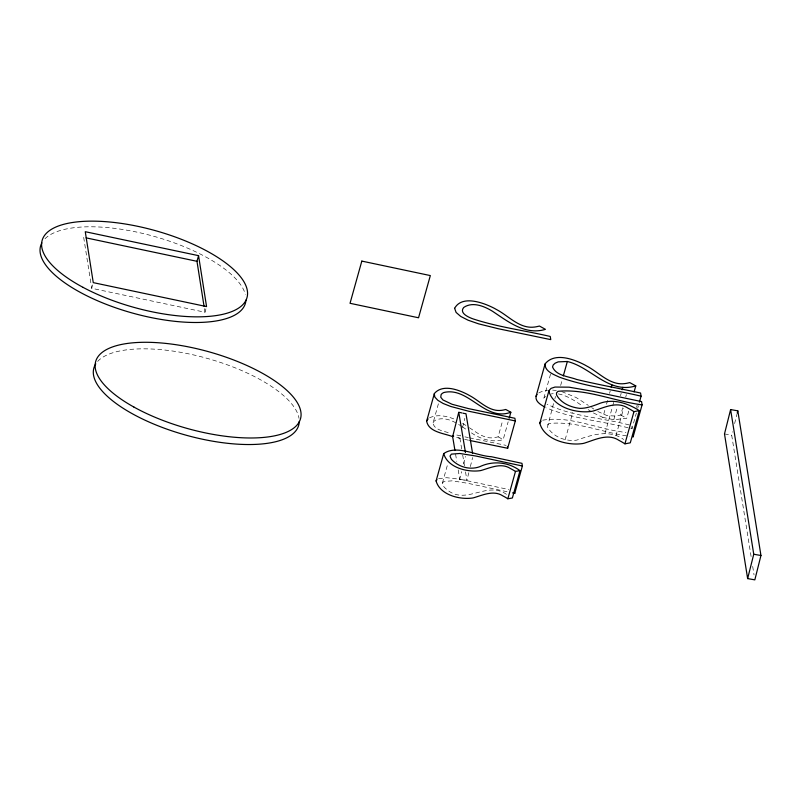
<?xml version="1.0" encoding="UTF-8"?>
<svg xmlns="http://www.w3.org/2000/svg" width="801" height="801" viewBox="0 0 801 801"><rect width="100%" height="100%" fill="white"/><g stroke="black" fill="none" stroke-linecap="round" stroke-linejoin="round"><path stroke-width="0.6" stroke-dasharray="4 3" d="M553.531 403.524L547.483 427.053C553.04 436.915 565.766 441.762 576.71 440.139C591.809 434.883 609.181 429.046 623.679 439.489M438.407 403.764L433.091 422.788C433.792 430.277 444.455 430.948 450.022 433.311M461.686 448.971L459.884 438.127L460.645 435.083M462.557 427.464L464.84 418.332M458.192 469.897L459.804 479.589L466.913 480.3L468.825 472.69M470.347 466.613L472.64 457.481M751.108 556.565L731.693 435.193L732.565 431.719M734.607 423.599L736.93 414.317M460.375 479.689L459.754 479.208L461.666 471.619M463.569 464.019L465.481 456.42M205.927 308.846L204.976 312.24L91.694 288.29L92.636 284.896M442.402 483.043L447.719 464.009M469.366 427.734C476.655 432.41 484.445 439.138 493.746 437.696A31.83 11.925 15.6 0 0 496.089 437.306L498.122 436.825L502.768 420.175M471.419 432.88C480.61 439.118 492.184 442.913 503.198 439.609L508.174 421.777M550.537 374.207L543.499 399.409L545.401 396.205M560.64 385.491L561.982 380.695M628.735 411.103L626.722 418.312L613.796 419.724L602.843 417.391L605.196 408.991M606.527 404.195L607.869 399.389M609.551 393.391L610.222 390.988M613.796 419.724L617.481 406.518M620.505 395.714L621.175 393.311M597.766 411.474L607.028 415.619L615.528 416.039A37.717 14.128 15.6 0 0 618.302 415.579L620.705 415.008L622.717 407.809M625.731 397.006L626.402 394.603M636.555 407.419L637.226 405.026M630.707 428.315L632.019 428.585L636.374 412.986M637.716 408.18L638.387 405.777M554.873 398.758L555.534 396.375M565.156 439.679L572.845 412.255M605.025 433.311L612.385 407.078M612.715 405.887L613.726 402.312M615.979 435.574L623.669 408.15M433.091 422.788L433.501 421.957A25.211 9.442 15.6 0 1 436.285 419.844C442.733 417.321 449.922 419.584 455.719 422.748M547.514 424.991L548.975 423.509C576.099 420.685 602.823 432.76 629.546 436.335M538.703 392.961L542.617 391.128L547.604 390.177M429.496 417.852C437.696 413.807 447.459 416.21 455.459 419.584M542.688 420.215C570.612 415.419 598.517 429.626 625.961 432.42M438.598 478.688L446.648 477.706L459.754 479.208M551.178 393.952L553.251 393.621M552.59 390.107L556.355 390.488M460.325 479.308L508.785 489.511M724.494 433.922L731.693 435.193M459.884 438.127L458.142 437.787M456.64 437.486L461.546 438.688M629.196 424.941C602.012 417.762 572.565 416.65 547.063 404.225M469.526 437.837L506.142 445.386M628.084 427.754C601.03 420.966 572.475 418.713 546.532 407.909M468.525 440.2L464.47 439.328M464.91 436.855L468.375 437.586M507.043 491.714L468.134 483.353L452.165 480.84L443.774 481.471L442.362 483.444L443.624 486.387A25.211 9.442 15.6 0 0 447.278 489.862C466.352 506.012 488.31 479.118 508.074 495.569M456.8 435.023L460.685 435.924M558.297 393.902C567.579 395.624 575.418 401.211 583.088 406.377M561.751 391.599L575.679 397.326A51.524 19.304 15.6 0 1 577.441 398.327L588.345 405.396M593.371 412.936L602.843 417.391M620.705 415.008L626.722 418.312M498.122 436.825L503.198 439.609M462.577 423.329L466.412 425.762M588.134 409.631L591.278 411.614M458.593 424.41L461.586 426.312M593.881 409.091L591.639 407.619M462.367 426.833L466.342 429.516M462.688 454.998L464.5 465.842M465.501 471.869L466.913 480.3M455.569 454.147L456.78 461.416M752.68 566.377L754.051 574.958M631.709 426.613L632.019 428.585M204.405 308.595L204.976 312.24M83.684 237.356L91.694 288.29M44.996 238.748A106.333 39.83 15.6 0 1 153.381 236.175A106.333 39.83 15.6 0 1 245.356 294.428M97.652 361.431A106.333 39.83 15.6 0 1 207.92 358.578A106.333 39.83 15.6 0 1 299.023 418.402"/><path stroke-width="1.2" d="M434.282 393.822L434.853 397.116L437.857 400.33L443.163 403.484L450.693 406.457L468.585 411.203L515.303 420.936L507.664 448.28L469.947 440.5M545.06 364.055C544.79 371.504 553.851 374.488 559.358 377.151C585.751 386.603 613.916 389.646 641.07 396.175L639.398 402.182M642.082 404.875L641.561 401.601L593 391.319L569.06 387.173L554.983 387.053L551.078 388.355L548.985 390.578L539.814 423.198C544.029 439.469 567.398 445.897 582.617 443.554A51.524 20.035 15.7 0 0 584.169 443.213C595.223 439.789 608.029 432.991 619.053 440.41A37.717 14.668 15.7 0 1 622.167 442.132L624.94 443.834L630.287 442.833L639.308 410.643C627.243 402.873 612.024 397.987 598.177 404.024C592.289 406.247 586.252 408.45 579.874 408.37C570.853 407.409 560.94 403.203 556.515 394.853L556.545 392.79L558.007 391.319C586.312 388.555 614.167 401.231 642.082 404.875L633.05 437.066L632.92 436.255M548.845 390.998C553.06 407.278 576.43 413.706 591.649 411.354A51.524 20.035 15.7 0 0 593.201 411.023C604.254 407.599 617.06 400.79 628.084 408.21A37.717 14.668 15.7 0 1 631.198 409.942L633.961 411.644L639.308 410.643M454.958 450.512L452.535 435.974L453.676 436.155M730.612 409.571L724.494 433.922L747.643 578.592L754.832 579.864L760.95 555.504L737.801 410.843L730.612 409.571L753.751 554.242L747.643 578.592M737.22 413.156L737.801 410.843M204.025 306.172L196.976 261.306L198.558 255.659L85.266 231.709L93.266 282.633L206.558 306.583L198.558 255.659M509.176 418.202L510.828 412.265L505.751 409.471L503.729 409.962A31.83 11.925 15.6 0 1 501.386 410.352C488.79 411.924 479.509 400.61 469.246 395.404A43.474 16.29 15.6 0 0 467.754 394.553C458.222 389.596 442.633 383.849 434.382 393.491L426.643 421.176C428.635 432.079 443.694 433.231 452.345 436.505M522.382 466.002L475.764 455.999L459.794 453.486L451.404 454.127L450.002 456.089L451.253 459.043A25.211 9.442 15.6 0 0 454.918 462.517C461.927 467.864 471.489 469.797 479.849 466.673C492.905 460.485 508.355 461.937 520.009 470.658L512.37 498.002L507.844 498.763L505.521 497.351A31.83 11.925 15.6 0 0 502.898 495.919C493.616 489.781 482.813 495.158 473.401 497.832A43.474 16.29 15.6 0 1 472.089 498.082C459.033 499.754 439.869 494.708 436.084 480.96L443.724 453.606C456.67 444.375 476.935 456.069 491.333 456.71L521.962 463.338L522.382 466.002L514.743 493.356L512.54 492.885M507.844 498.763L515.484 471.409L520.009 470.658M563.323 375.889L567.348 361.491C591.258 367.228 608.54 394.202 635.774 385.902L634.102 391.899M611.223 387.384L611.894 384.981M622.177 389.707L622.848 387.304M624.94 443.834L633.961 411.644M539.814 423.198L541.086 421.226M443.724 453.606C447.509 467.353 466.663 472.4 479.729 470.738A43.474 16.29 15.6 0 0 481.041 470.487C490.442 467.804 501.256 462.427 510.527 468.565A31.83 11.925 15.6 0 1 513.151 470.007L515.484 471.409M426.693 421.006L428.094 418.883M536.059 396.265L537.081 394.422M436.084 480.96L436.966 479.669M510.828 412.265C484.735 421.867 468.895 386.593 443.914 392.49A25.211 9.442 15.6 0 0 441.131 394.603L440.75 397.206L442.893 399.929L452.064 404.275L468.315 408.57L514.883 418.272L515.303 420.936M567.348 361.491L558.157 361.872L555.083 363.203L553.181 364.976L552.55 366.998C556.305 375.949 568.6 376.38 576.6 379.444C597.796 384.55 619.263 388.415 640.57 393.021L641.07 396.175M753.751 554.242L760.95 555.504M464.31 413.426L465.992 413.767L472.62 453.546M463.549 413.276L462.998 413.166M461.877 412.936L460.485 412.635M86.128 237.877L196.976 261.306M459.924 412.515L459.093 412.335M545 407.148C541.045 404.905 535.308 401.802 536.009 396.465L545.111 363.854C554.642 352.11 573.456 359.038 584.73 364.916A51.524 19.304 15.6 0 1 586.492 365.917C598.647 372.085 609.651 385.501 624.58 383.629A37.717 14.128 15.6 0 0 627.353 383.168L629.756 382.598L635.774 385.902M465.461 452.465L458.753 412.255L452.665 436.585L452.555 435.914M507.423 446.788L507.664 448.28M514.643 492.685L514.743 493.356M245.947 300.105A106.333 39.83 15.6 0 1 131.975 312.921A106.333 39.83 15.6 0 1 41.872 242.873M299.244 421.396A106.333 39.83 15.6 0 1 184.61 434.783A106.333 39.83 15.6 0 1 95.79 363.834M454.618 308.305L456.109 312.43L460.715 316.425L468.064 320.19L478.628 323.854L498.422 328.76L550.758 339.624L550.267 336.46C524.565 330.473 498.122 327.168 473.001 318.878C468.755 317.376 458.943 313.191 463.669 307.494C472.57 301.296 484.385 306.242 492.605 311.329C508.144 321.672 525.536 335.529 545.461 329.341L539.443 326.047L537.04 326.618A37.717 14.128 15.6 0 1 534.277 327.078C519.338 328.921 508.345 315.554 496.179 309.366A51.524 19.304 15.6 0 0 494.417 308.365C483.704 302.818 462.157 294.678 454.618 308.305M361.822 261.096L350.037 303.299L418.543 317.777L430.327 275.574L361.822 261.096M82.964 287.319A106.333 39.83 15.6 0 0 246.848 298.112A106.333 39.83 15.6 0 0 103.94 221.547A106.333 39.83 15.6 0 0 82.964 287.319M133.927 407.068A106.333 39.83 15.6 0 0 299.934 420.425A106.333 39.83 15.6 0 0 160.43 342.908A106.333 39.83 15.6 0 0 133.927 407.068"/></g></svg>
